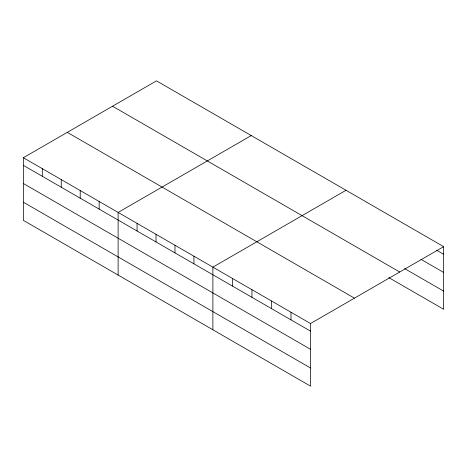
<?xml version="1.0" encoding="UTF-8"?>
<svg xmlns="http://www.w3.org/2000/svg" width="467" height="467" viewBox="0 0 467 467"><rect width="100%" height="100%" fill="white"/><g stroke="black" fill="none" stroke-linecap="round" stroke-linejoin="round"><path stroke-width="0.7" d="M310.52 349.298L310.52 323.514L23.35 157.718L23.35 220.348L310.52 386.145L310.52 349.298L23.35 183.502M388.848 277.643L443.65 309.282L443.65 246.652L156.48 80.855L23.35 157.718M251.246 135.57L118.116 212.432L118.116 275.057M346.012 190.279L212.882 267.142L212.882 329.772M310.52 323.514L443.65 246.652M436.721 250.283L443.65 254.287M420.971 259.343L443.65 272.436M404.597 268.583L443.65 291.134M112.547 106.219L399.717 272.016M67.283 132.354L354.453 298.15M23.35 165.347L310.52 331.144M23.35 202.199L310.52 367.996M290.994 312.242L290.994 319.872M271.467 300.964L271.467 308.599M251.941 289.692L251.941 297.321M232.408 278.42L232.408 286.049M193.928 256.202L193.928 263.832M174.979 245.257L174.979 252.892M156.025 234.317L156.025 241.947M137.07 223.372L137.07 231.007M99.162 201.487L99.162 209.123M80.207 190.548L80.207 198.177M61.259 179.602L61.259 187.238M42.304 168.663L42.304 176.292"/></g></svg>
